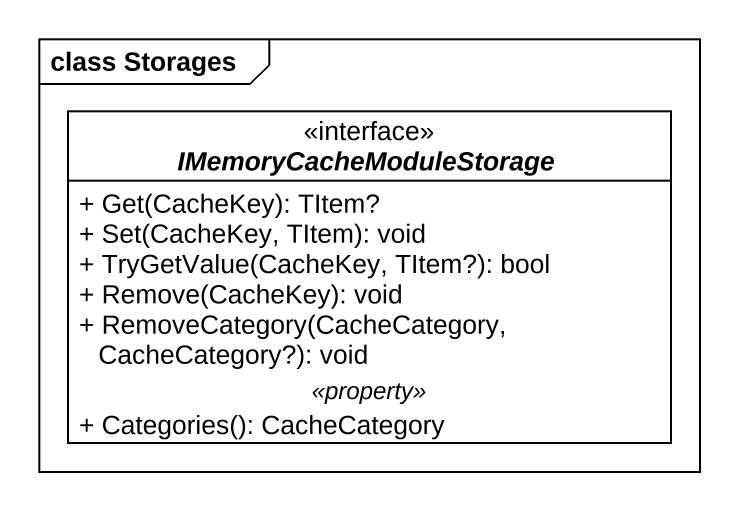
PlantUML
@startuml
mainframe class Storages
hide circle
hide empty members
skinparam classAttributeIconSize 0
interface IMemoryCacheModuleStorage {
  + Get(CacheKey): TItem?
  + Set(CacheKey, TItem): void
  + TryGetValue(CacheKey, TItem?): bool
  + Remove(CacheKey): void
  + RemoveCategory(CacheCategory, CacheCategory?): void
  .. <<property>> ..
  + Categories(): CacheCategory
}
@enduml
